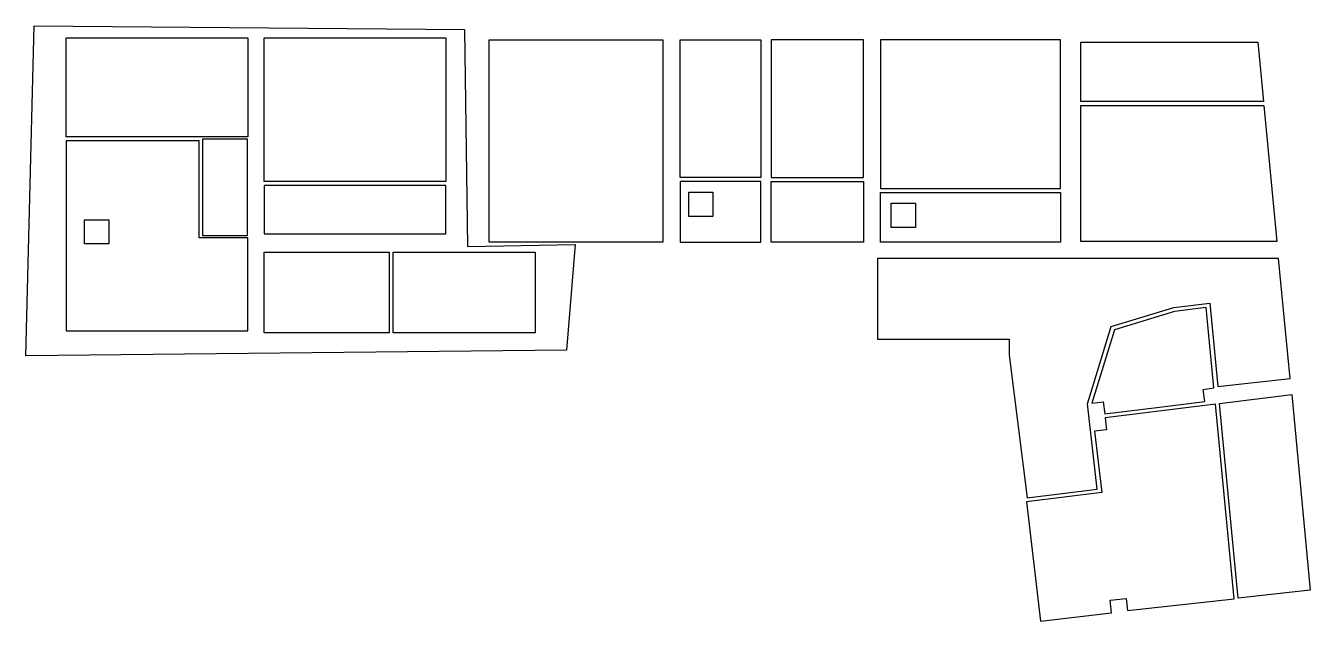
# Model space of a CAD drawing. Header units: metres. Extents: x -5718 to 26100, y -71702 to -56943.
import ezdxf

# ---------------------------------------------------------------- set-up
doc = ezdxf.new("R2010")
doc.units = ezdxf.units.M
doc.layers.add('AREE LEONARDO', color=5, linetype='CONTINUOUS')

msp = doc.modelspace()

# ---------------------------------------------------------------- linework, layer by layer
at = {"layer": 'AREE LEONARDO', "color": 4}
msp.add_lwpolyline([(-5505, -56943), (5155, -57038), (5226, -62415), (7891, -62368), (7679, -64986), (-5718, -65127)], close=True, dxfattribs=at)
at = {"layer": 'AREE LEONARDO', "color": 5}
for points in [[(-4719, -57245), (-219, -57245), (-219, -59695), (-4719, -59695)], [(191, -57245), (4691, -57245), (4691, -60803), (191, -60803)], [(5764, -57296), (10064, -57296), (10064, -62306), (5764, -62306)], [(15454, -60976), (19914, -60976), (19914, -57296), (15454, -57296)], [(20414, -57352), (24799, -57352), (24941, -58825), (20414, -58825)], [(20414, -58925), (24950, -58925), (25274, -62290), (20414, -62290)], [(-1419, -59795), (-4719, -59795), (-4719, -64503), (-219, -64503), (-219, -62203), (-1419, -62203)], [(-231, -62150), (-1331, -62150), (-1331, -59743), (-231, -59743)], [(4691, -60903), (191, -60903), (191, -62103), (4691, -62103)], [(10494, -62306), (12494, -62306), (12494, -60806), (10494, -60806)], [(12744, -60806), (15034, -60806), (15034, -62306), (12744, -62306)], [(19914, -62306), (15454, -62306), (15454, -61076), (19914, -61076)], [(3381, -62553), (6898, -62553), (6898, -64553), (3381, -64553)], [(25601, -65686), (25315, -62710), (15384, -62710), (15384, -64710), (18644, -64710), (18644, -65110), (19084, -68642), (20825, -68426), (20580, -66311), (21167, -64399), (22719, -63929), (23613, -63817), (23812, -65883)], [(20689, -66298), (20969, -66263), (21007, -66560), (22297, -66400), (23487, -66252), (23450, -65954), (23715, -65918), (23523, -63929), (22740, -64027), (21247, -64480)], [(23753, -66319), (21020, -66660), (21054, -66958), (20759, -66992), (20936, -68513), (19070, -68745), (19421, -71702), (21179, -71493), (21143, -71181), (21539, -71135), (21574, -71434), (24218, -71141)]]:
    msp.add_lwpolyline(points, close=True, dxfattribs=at)
at = {"layer": 'AREE LEONARDO', "color": 3}
for points in [[(12494, -60706), (10494, -60706), (10494, -57296), (12494, -57296)], [(15034, -57296), (12744, -57296), (12744, -60706), (15034, -60706)], [(191, -62553), (3281, -62553), (3281, -64552), (191, -64552)], [(26100, -70932), (24317, -71130), (23853, -66307), (25640, -66084)]]:
    msp.add_lwpolyline(points, close=True, dxfattribs=at)
at = {"layer": 'AREE LEONARDO', "color": 1}
for points in [[(10704, -61070), (11304, -61070), (11304, -61670), (10704, -61670)], [(15723, -61340), (16323, -61340), (16323, -61940), (15723, -61940)], [(-4262, -61750), (-3662, -61750), (-3662, -62350), (-4262, -62350)]]:
    msp.add_lwpolyline(points, close=True, dxfattribs=at)

doc.saveas('drawing.dxf')
